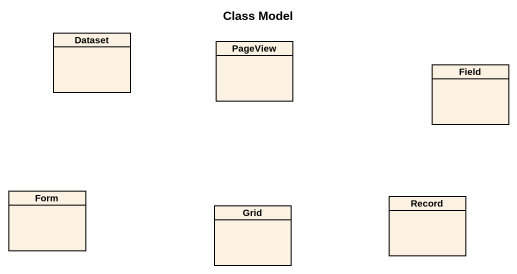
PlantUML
@startuml
title Class Model
hide circle
hide empty members
class Dataset
class PageView
class Field
class Form
class Grid
class "Record" as Record_
@enduml
